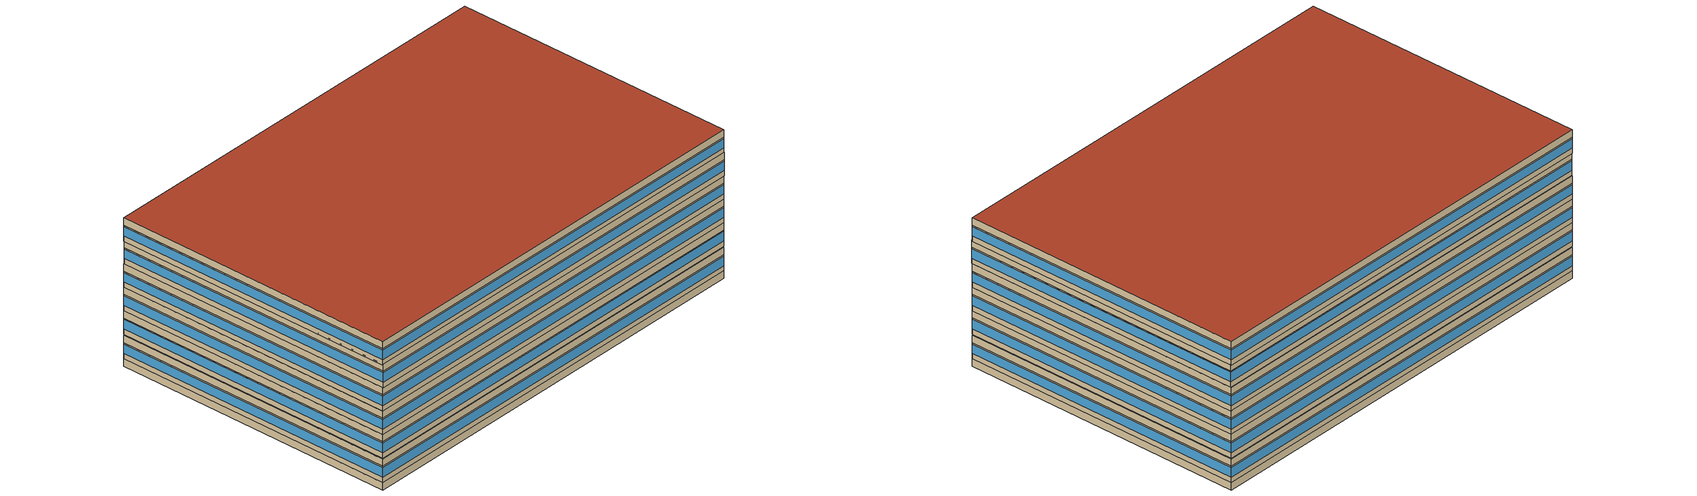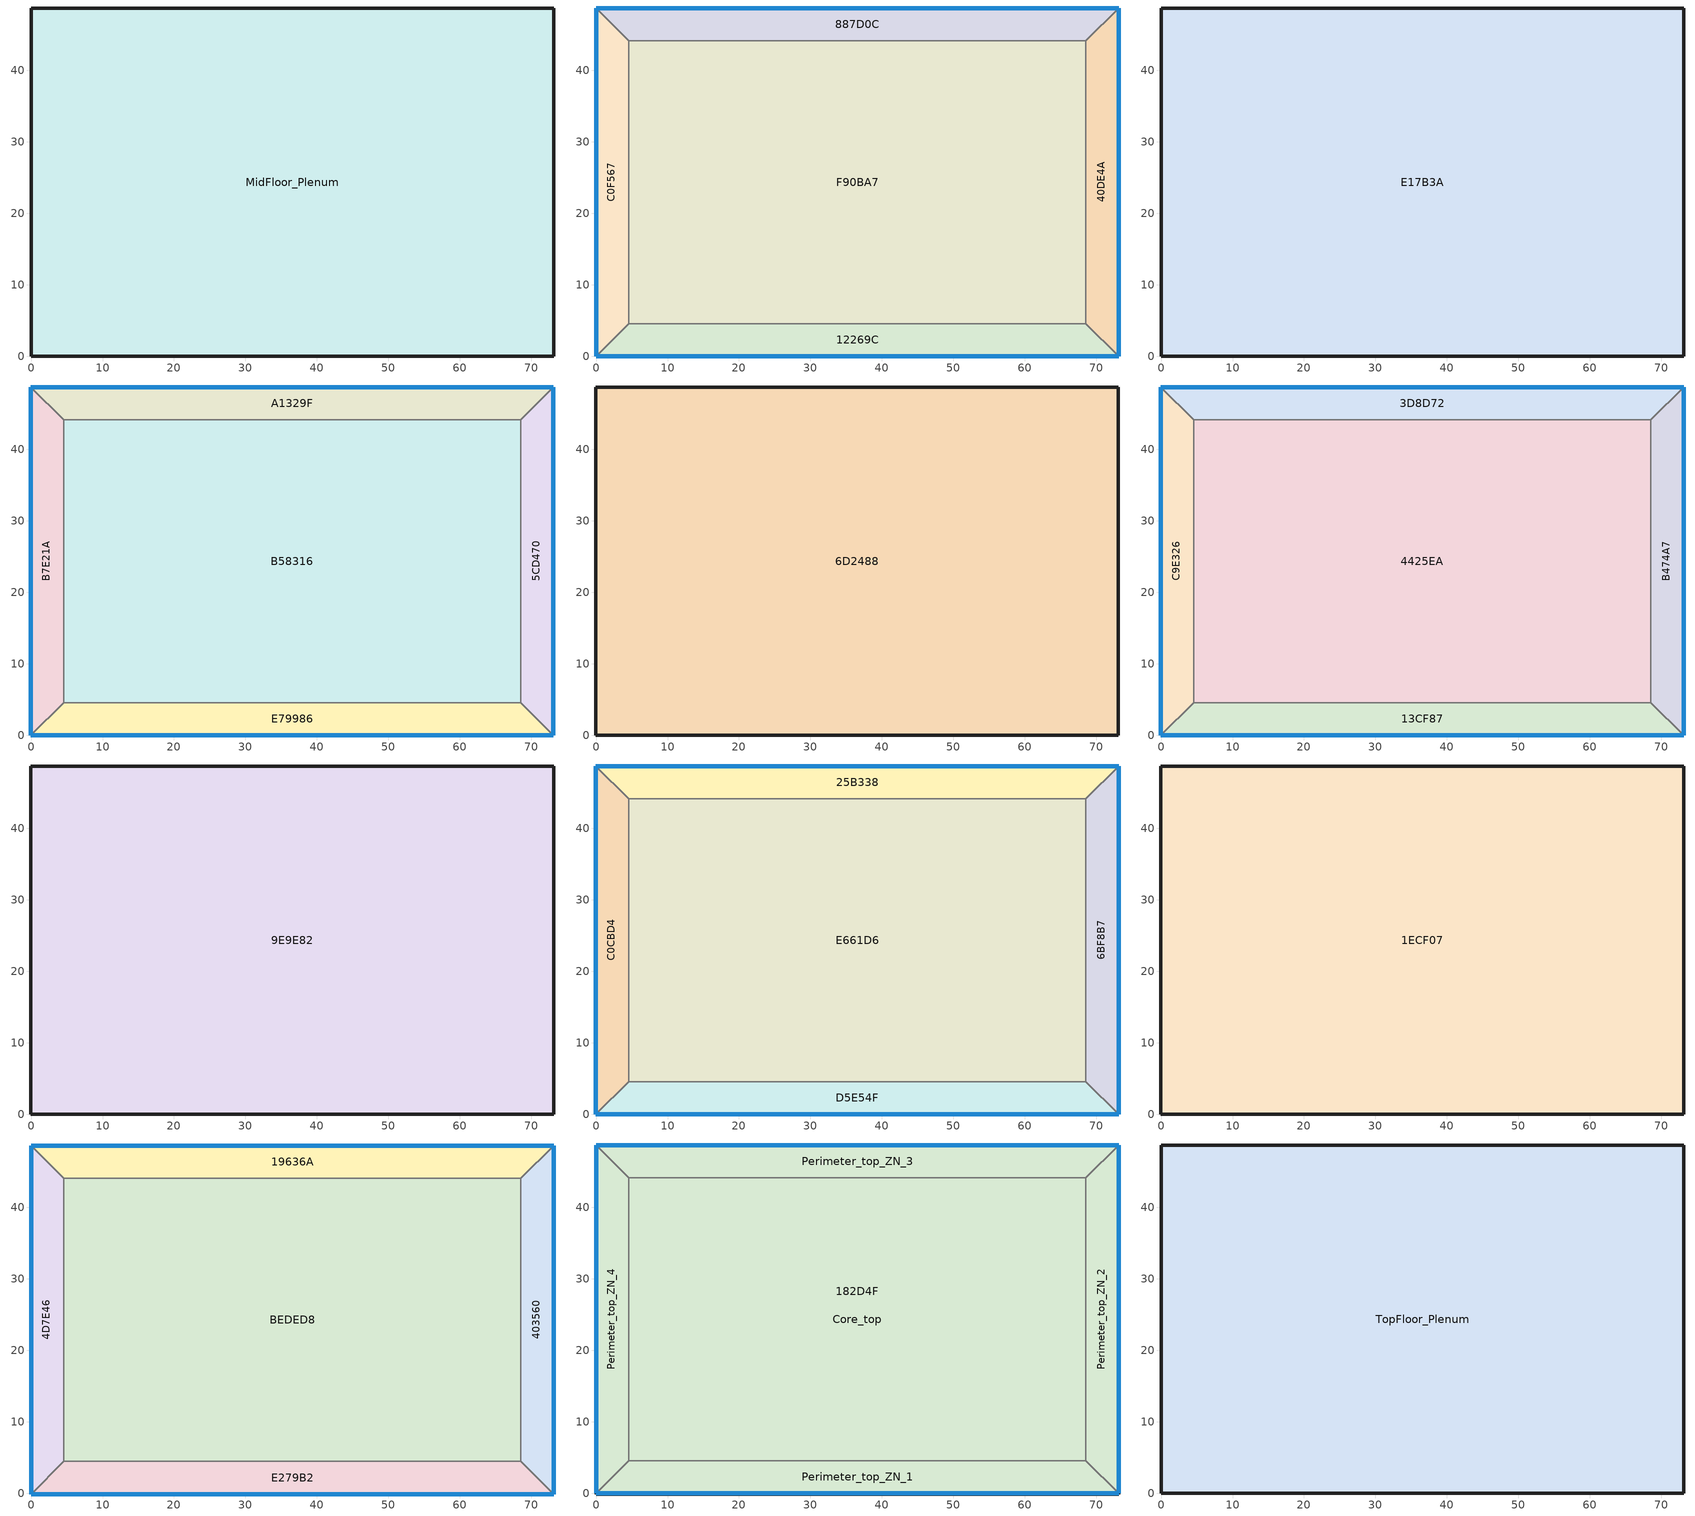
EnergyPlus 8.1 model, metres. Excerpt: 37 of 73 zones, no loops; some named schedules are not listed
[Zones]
MidFloor_Plenum
 floor to Perimeter_mid_ZN_1 (DropCeiling): 68.53,4.57 73.11,0 0,0 4.57,4.57 z22.56
 floor to Perimeter_mid_ZN_2 (DropCeiling): 73.11,48.74 73.11,0 68.53,4.57 68.53,44.16 z22.56
 floor to Perimeter_mid_ZN_3 (DropCeiling): 73.11,48.74 68.53,44.16 4.57,44.16 0,48.74 z22.56
 floor to Perimeter_mid_ZN_4 (DropCeiling): 4.57,44.16 4.57,4.57 0,0 0,48.74 z22.56
 floor to Core_mid (DropCeiling): 68.53,44.16 68.53,4.57 4.57,4.57 4.57,44.16 z22.56
 wall outside (Mass Non-res Ext Wall): 73.11,0 73.11,48.74 0,48.74 0,0 73.11,0 z22.56:23.78
 ceiling adiabatic (INT-FLOOR-UNDERSIDE): 0,48.74 0,0 73.11,0 73.11,48.74 z23.78
F90BA7
 floor to Core_mid (INT-FLOOR-TOPSIDE): 68.53,44.16 68.53,4.57 4.57,4.57 4.57,44.16 z23.78
 wall to Perimeter_mid_ZN_2 (int-walls): 68.53,4.57 68.53,44.16 z23.78:26.52
 wall to Perimeter_mid_ZN_3 (int-walls): 68.53,44.16 4.57,44.16 z23.78:26.52
 wall to Perimeter_mid_ZN_1 (int-walls): 4.57,4.57 68.53,4.57 z23.78:26.52
 wall to Perimeter_mid_ZN_4 (int-walls): 4.57,44.16 4.57,4.57 z23.78:26.52
40DE4A
 floor to Perimeter_mid_ZN_2 (INT-FLOOR-TOPSIDE): 73.11,48.74 73.11,0 68.53,4.57 68.53,44.16 z23.78
 wall outside (Mass Non-res Ext Wall): 73.11,0 73.11,48.74 z23.78:26.52
 wall to Perimeter_mid_ZN_3 (int-walls): 73.11,48.74 68.53,44.16 z23.78:26.52
 wall to Perimeter_mid_ZN_1 (int-walls): 68.53,4.57 73.11,0 z23.78:26.52
 wall to Core_mid (int-walls): 68.53,44.16 68.53,4.57 z23.78:26.52
 window (Window Non-res Fixed): 73.11,0 73.11,48.74 z24.69:26.28
887D0C
 floor to Perimeter_mid_ZN_3 (INT-FLOOR-TOPSIDE): 73.11,48.74 68.53,44.16 4.57,44.16 0,48.74 z23.78
 wall outside (Mass Non-res Ext Wall): 73.11,48.74 0,48.74 z23.78:26.52
 wall to Perimeter_mid_ZN_2 (int-walls): 68.53,44.16 73.11,48.74 z23.78:26.52
 wall to Core_mid (int-walls): 4.57,44.16 68.53,44.16 z23.78:26.52
 wall to Perimeter_mid_ZN_4 (int-walls): 0,48.74 4.57,44.16 z23.78:26.52
 window (Window Non-res Fixed): 73.11,48.74 0,48.74 z24.69:26.28
C0F567
 floor to Perimeter_mid_ZN_4 (INT-FLOOR-TOPSIDE): 4.57,44.16 4.57,4.57 0,0 0,48.74 z23.78
 wall outside (Mass Non-res Ext Wall): 0,48.74 0,0 z23.78:26.52
 wall to Core_mid (int-walls): 4.57,4.57 4.57,44.16 z23.78:26.52
 wall to Perimeter_mid_ZN_3 (int-walls): 4.57,44.16 0,48.74 z23.78:26.52
 wall to Perimeter_mid_ZN_1 (int-walls): 0,0 4.57,4.57 z23.78:26.52
 window (Window Non-res Fixed): 0,48.74 0,0 z24.69:26.28
12269C
 floor to Perimeter_mid_ZN_1 (INT-FLOOR-TOPSIDE): 68.53,4.57 73.11,0 0,0 4.57,4.57 z23.78
 wall outside (Mass Non-res Ext Wall): 0,0 73.11,0 z23.78:26.52
 wall to Perimeter_mid_ZN_2 (int-walls): 73.11,0 68.53,4.57 z23.78:26.52
 wall to Core_mid (int-walls): 68.53,4.57 4.57,4.57 z23.78:26.52
 wall to Perimeter_mid_ZN_4 (int-walls): 4.57,4.57 0,0 z23.78:26.52
 window (Window Non-res Fixed): 0,0 73.11,0 z24.69:26.28
E17B3A
 floor to Perimeter_mid_ZN_1 (DropCeiling): 68.53,4.57 73.11,0 0,0 4.57,4.57 z26.52
 floor to Perimeter_mid_ZN_2 (DropCeiling): 73.11,48.74 73.11,0 68.53,4.57 68.53,44.16 z26.52
 floor to Perimeter_mid_ZN_3 (DropCeiling): 73.11,48.74 68.53,44.16 4.57,44.16 0,48.74 z26.52
 floor to Perimeter_mid_ZN_4 (DropCeiling): 4.57,44.16 4.57,4.57 0,0 0,48.74 z26.52
 floor to Core_mid (DropCeiling): 68.53,44.16 68.53,4.57 4.57,4.57 4.57,44.16 z26.52
 wall outside (Mass Non-res Ext Wall): 73.11,0 73.11,48.74 0,48.74 0,0 73.11,0 z26.52:27.74
B7E21A
 floor to Perimeter_mid_ZN_4 (INT-FLOOR-TOPSIDE): 4.55,44.16 4.55,4.57 -0.02,0 -0.02,48.74 z27.94
 wall outside (Mass Non-res Ext Wall): -0.02,48.74 -0.02,0 z27.94:30.68
 wall to Core_mid (int-walls): 4.55,4.57 4.55,44.16 z27.94:30.68
 wall to Perimeter_mid_ZN_3 (int-walls): 4.55,44.16 -0.02,48.74 z27.94:30.68
 wall to Perimeter_mid_ZN_1 (int-walls): -0.02,0 4.55,4.57 z27.94:30.68
 window (Window Non-res Fixed): -0.02,48.74 -0.02,0 z28.86:30.44
5CD470
 floor to Perimeter_mid_ZN_2 (INT-FLOOR-TOPSIDE): 73.09,48.74 73.09,0 68.51,4.57 68.51,44.16 z27.94
 wall outside (Mass Non-res Ext Wall): 73.09,0 73.09,48.74 z27.94:30.68
 wall to Perimeter_mid_ZN_3 (int-walls): 73.09,48.74 68.51,44.16 z27.94:30.68
 wall to Perimeter_mid_ZN_1 (int-walls): 68.51,4.57 73.09,0 z27.94:30.68
 wall to Core_mid (int-walls): 68.51,44.16 68.51,4.57 z27.94:30.68
 window (Window Non-res Fixed): 73.09,0 73.09,48.74 z28.86:30.44
E79986
 floor to Perimeter_mid_ZN_1 (INT-FLOOR-TOPSIDE): 68.51,4.57 73.09,0 -0.02,0 4.55,4.57 z27.94
 wall outside (Mass Non-res Ext Wall): -0.02,0 73.09,0 z27.94:30.68
 wall to Perimeter_mid_ZN_2 (int-walls): 73.09,0 68.51,4.57 z27.94:30.68
 wall to Core_mid (int-walls): 68.51,4.57 4.55,4.57 z27.94:30.68
 wall to Perimeter_mid_ZN_4 (int-walls): 4.55,4.57 -0.02,0 z27.94:30.68
 window (Window Non-res Fixed): -0.02,0 73.09,0 z28.86:30.44
B58316
 floor to Core_mid (INT-FLOOR-TOPSIDE): 68.51,44.16 68.51,4.57 4.55,4.57 4.55,44.16 z27.94
 wall to Perimeter_mid_ZN_2 (int-walls): 68.51,4.57 68.51,44.16 z27.94:30.68
 wall to Perimeter_mid_ZN_3 (int-walls): 68.51,44.16 4.55,44.16 z27.94:30.68
 wall to Perimeter_mid_ZN_1 (int-walls): 4.55,4.57 68.51,4.57 z27.94:30.68
 wall to Perimeter_mid_ZN_4 (int-walls): 4.55,44.16 4.55,4.57 z27.94:30.68
A1329F
 floor to Perimeter_mid_ZN_3 (INT-FLOOR-TOPSIDE): 73.09,48.74 68.51,44.16 4.55,44.16 -0.02,48.74 z27.94
 wall outside (Mass Non-res Ext Wall): 73.09,48.74 -0.02,48.74 z27.94:30.68
 wall to Perimeter_mid_ZN_2 (int-walls): 68.51,44.16 73.09,48.74 z27.94:30.68
 wall to Core_mid (int-walls): 4.55,44.16 68.51,44.16 z27.94:30.68
 wall to Perimeter_mid_ZN_4 (int-walls): -0.02,48.74 4.55,44.16 z27.94:30.68
 window (Window Non-res Fixed): 73.09,48.74 -0.02,48.74 z28.86:30.44
6D2488
 floor to Perimeter_mid_ZN_1 (DropCeiling): 68.51,4.57 73.09,0 -0.02,0 4.55,4.57 z30.68
 floor to Perimeter_mid_ZN_2 (DropCeiling): 73.09,48.74 73.09,0 68.51,4.57 68.51,44.16 z30.68
 floor to Perimeter_mid_ZN_3 (DropCeiling): 73.09,48.74 68.51,44.16 4.55,44.16 -0.02,48.74 z30.68
 floor to Perimeter_mid_ZN_4 (DropCeiling): 4.55,44.16 4.55,4.57 -0.02,0 -0.02,48.74 z30.68
 floor to Core_mid (DropCeiling): 68.51,44.16 68.51,4.57 4.55,4.57 4.55,44.16 z30.68
 wall outside (Mass Non-res Ext Wall): 73.09,0 73.09,48.74 -0.02,48.74 -0.02,0 73.09,0 z30.68:31.9
B474A7
 floor to Perimeter_mid_ZN_2 (INT-FLOOR-TOPSIDE): 73.09,48.74 73.09,0 68.52,4.57 68.52,44.16 z31.91
 wall outside (Mass Non-res Ext Wall): 73.09,0 73.09,48.74 z31.91:34.66
 wall to Perimeter_mid_ZN_3 (int-walls): 73.09,48.74 68.52,44.16 z31.91:34.66
 wall to Perimeter_mid_ZN_1 (int-walls): 68.52,4.57 73.09,0 z31.91:34.66
 wall to Core_mid (int-walls): 68.52,44.16 68.52,4.57 z31.91:34.66
 window (Window Non-res Fixed): 73.09,0 73.09,48.74 z32.83:34.41
C9E326
 floor to Perimeter_mid_ZN_4 (INT-FLOOR-TOPSIDE): 4.56,44.16 4.56,4.57 -0.01,0 -0.01,48.74 z31.91
 wall outside (Mass Non-res Ext Wall): -0.01,48.74 -0.01,0 z31.91:34.66
 wall to Core_mid (int-walls): 4.56,4.57 4.56,44.16 z31.91:34.66
 wall to Perimeter_mid_ZN_3 (int-walls): 4.56,44.16 -0.01,48.74 z31.91:34.66
 wall to Perimeter_mid_ZN_1 (int-walls): -0.01,0 4.56,4.57 z31.91:34.66
 window (Window Non-res Fixed): -0.01,48.74 -0.01,0 z32.83:34.41
13CF87
 floor to Perimeter_mid_ZN_1 (INT-FLOOR-TOPSIDE): 68.52,4.57 73.09,0 -0.01,0 4.56,4.57 z31.91
 wall outside (Mass Non-res Ext Wall): -0.01,0 73.09,0 z31.91:34.66
 wall to Perimeter_mid_ZN_2 (int-walls): 73.09,0 68.52,4.57 z31.91:34.66
 wall to Core_mid (int-walls): 68.52,4.57 4.56,4.57 z31.91:34.66
 wall to Perimeter_mid_ZN_4 (int-walls): 4.56,4.57 -0.01,0 z31.91:34.66
 window (Window Non-res Fixed): -0.01,0 73.09,0 z32.83:34.41
3D8D72
 floor to Perimeter_mid_ZN_3 (INT-FLOOR-TOPSIDE): 73.09,48.74 68.52,44.16 4.56,44.16 -0.01,48.74 z31.91
 wall outside (Mass Non-res Ext Wall): 73.09,48.74 -0.01,48.74 z31.91:34.66
 wall to Perimeter_mid_ZN_2 (int-walls): 68.52,44.16 73.09,48.74 z31.91:34.66
 wall to Core_mid (int-walls): 4.56,44.16 68.52,44.16 z31.91:34.66
 wall to Perimeter_mid_ZN_4 (int-walls): -0.01,48.74 4.56,44.16 z31.91:34.66
 window (Window Non-res Fixed): 73.09,48.74 -0.01,48.74 z32.83:34.41
4425EA
 floor to Core_mid (INT-FLOOR-TOPSIDE): 68.52,44.16 68.52,4.57 4.56,4.57 4.56,44.16 z31.91
 wall to Perimeter_mid_ZN_2 (int-walls): 68.52,4.57 68.52,44.16 z31.91:34.66
 wall to Perimeter_mid_ZN_3 (int-walls): 68.52,44.16 4.56,44.16 z31.91:34.66
 wall to Perimeter_mid_ZN_1 (int-walls): 4.56,4.57 68.52,4.57 z31.91:34.66
 wall to Perimeter_mid_ZN_4 (int-walls): 4.56,44.16 4.56,4.57 z31.91:34.66
9E9E82
 floor to Perimeter_mid_ZN_1 (DropCeiling): 68.52,4.57 73.09,0 -0.01,0 4.56,4.57 z34.66
 floor to Perimeter_mid_ZN_2 (DropCeiling): 73.09,48.74 73.09,0 68.52,4.57 68.52,44.16 z34.66
 floor to Perimeter_mid_ZN_3 (DropCeiling): 73.09,48.74 68.52,44.16 4.56,44.16 -0.01,48.74 z34.66
 floor to Perimeter_mid_ZN_4 (DropCeiling): 4.56,44.16 4.56,4.57 -0.01,0 -0.01,48.74 z34.66
 floor to Core_mid (DropCeiling): 68.52,44.16 68.52,4.57 4.56,4.57 4.56,44.16 z34.66
 wall outside (Mass Non-res Ext Wall): 73.09,0 73.09,48.74 -0.01,48.74 -0.01,0 73.09,0 z34.66:35.88
25B338
 floor to Perimeter_mid_ZN_3 (INT-FLOOR-TOPSIDE): 73.1,48.74 68.53,44.16 4.57,44.16 -0.01,48.74 z35.84
 wall outside (Mass Non-res Ext Wall): 73.1,48.74 -0.01,48.74 z35.84:38.58
 wall to Perimeter_mid_ZN_2 (int-walls): 68.53,44.16 73.1,48.74 z35.84:38.58
 wall to Core_mid (int-walls): 4.57,44.16 68.53,44.16 z35.84:38.58
 wall to Perimeter_mid_ZN_4 (int-walls): -0.01,48.74 4.57,44.16 z35.84:38.58
 window (Window Non-res Fixed): 73.1,48.74 -0.01,48.74 z36.75:38.34
D5E54F
 floor to Perimeter_mid_ZN_1 (INT-FLOOR-TOPSIDE): 68.53,4.57 73.1,0 -0.01,0 4.57,4.57 z35.84
 wall outside (Mass Non-res Ext Wall): -0.01,0 73.1,0 z35.84:38.58
 wall to Perimeter_mid_ZN_2 (int-walls): 73.1,0 68.53,4.57 z35.84:38.58
 wall to Core_mid (int-walls): 68.53,4.57 4.57,4.57 z35.84:38.58
 wall to Perimeter_mid_ZN_4 (int-walls): 4.57,4.57 -0.01,0 z35.84:38.58
 window (Window Non-res Fixed): -0.01,0 73.1,0 z36.75:38.34
E661D6
 floor to Core_mid (INT-FLOOR-TOPSIDE): 68.53,44.16 68.53,4.57 4.57,4.57 4.57,44.16 z35.84
 wall to Perimeter_mid_ZN_2 (int-walls): 68.53,4.57 68.53,44.16 z35.84:38.58
 wall to Perimeter_mid_ZN_3 (int-walls): 68.53,44.16 4.57,44.16 z35.84:38.58
 wall to Perimeter_mid_ZN_1 (int-walls): 4.57,4.57 68.53,4.57 z35.84:38.58
 wall to Perimeter_mid_ZN_4 (int-walls): 4.57,44.16 4.57,4.57 z35.84:38.58
C0CBD4
 floor to Perimeter_mid_ZN_4 (INT-FLOOR-TOPSIDE): 4.57,44.16 4.57,4.57 -0.01,0 -0.01,48.74 z35.84
 wall outside (Mass Non-res Ext Wall): -0.01,48.74 -0.01,0 z35.84:38.58
 wall to Core_mid (int-walls): 4.57,4.57 4.57,44.16 z35.84:38.58
 wall to Perimeter_mid_ZN_3 (int-walls): 4.57,44.16 -0.01,48.74 z35.84:38.58
 wall to Perimeter_mid_ZN_1 (int-walls): -0.01,0 4.57,4.57 z35.84:38.58
 window (Window Non-res Fixed): -0.01,48.74 -0.01,0 z36.75:38.34
6BF8B7
 floor to Perimeter_mid_ZN_2 (INT-FLOOR-TOPSIDE): 73.1,48.74 73.1,0 68.53,4.57 68.53,44.16 z35.84
 wall outside (Mass Non-res Ext Wall): 73.1,0 73.1,48.74 z35.84:38.58
 wall to Perimeter_mid_ZN_3 (int-walls): 73.1,48.74 68.53,44.16 z35.84:38.58
 wall to Perimeter_mid_ZN_1 (int-walls): 68.53,4.57 73.1,0 z35.84:38.58
 wall to Core_mid (int-walls): 68.53,44.16 68.53,4.57 z35.84:38.58
 window (Window Non-res Fixed): 73.1,0 73.1,48.74 z36.75:38.34
1ECF07
 floor to Perimeter_mid_ZN_1 (DropCeiling): 68.53,4.57 73.1,0 -0.01,0 4.57,4.57 z38.58
 floor to Perimeter_mid_ZN_2 (DropCeiling): 73.1,48.74 73.1,0 68.53,4.57 68.53,44.16 z38.58
 floor to Perimeter_mid_ZN_3 (DropCeiling): 73.1,48.74 68.53,44.16 4.57,44.16 -0.01,48.74 z38.58
 floor to Perimeter_mid_ZN_4 (DropCeiling): 4.57,44.16 4.57,4.57 -0.01,0 -0.01,48.74 z38.58
 floor to Core_mid (DropCeiling): 68.53,44.16 68.53,4.57 4.57,4.57 4.57,44.16 z38.58
 wall outside (Mass Non-res Ext Wall): 73.1,0 73.1,48.74 -0.01,48.74 -0.01,0 73.1,0 z38.58:39.8
BEDED8
 floor to Core_mid (INT-FLOOR-TOPSIDE): 68.53,44.08 68.53,4.49 4.57,4.49 4.57,44.08 z39.83
 wall to Perimeter_mid_ZN_2 (int-walls): 68.53,4.49 68.53,44.08 z39.83:42.58
 wall to Perimeter_mid_ZN_3 (int-walls): 68.53,44.08 4.57,44.08 z39.83:42.58
 wall to Perimeter_mid_ZN_1 (int-walls): 4.57,4.49 68.53,4.49 z39.83:42.58
 wall to Perimeter_mid_ZN_4 (int-walls): 4.57,44.08 4.57,4.49 z39.83:42.58
403560
 floor to Perimeter_mid_ZN_2 (INT-FLOOR-TOPSIDE): 73.11,48.66 73.11,-0.08 68.53,4.49 68.53,44.08 z39.83
 wall outside (Mass Non-res Ext Wall): 73.11,-0.08 73.11,48.66 z39.83:42.58
 wall to Perimeter_mid_ZN_3 (int-walls): 73.11,48.66 68.53,44.08 z39.83:42.58
 wall to Perimeter_mid_ZN_1 (int-walls): 68.53,4.49 73.11,-0.08 z39.83:42.58
 wall to Core_mid (int-walls): 68.53,44.08 68.53,4.49 z39.83:42.58
 window (Window Non-res Fixed): 73.11,-0.08 73.11,48.66 z40.75:42.33
E279B2
 floor to Perimeter_mid_ZN_1 (INT-FLOOR-TOPSIDE): 68.53,4.49 73.11,-0.08 0,-0.08 4.57,4.49 z39.83
 wall outside (Mass Non-res Ext Wall): 0,-0.08 73.11,-0.08 z39.83:42.58
 wall to Perimeter_mid_ZN_2 (int-walls): 73.11,-0.08 68.53,4.49 z39.83:42.58
 wall to Core_mid (int-walls): 68.53,4.49 4.57,4.49 z39.83:42.58
 wall to Perimeter_mid_ZN_4 (int-walls): 4.57,4.49 0,-0.08 z39.83:42.58
 window (Window Non-res Fixed): 0,-0.08 73.11,-0.08 z40.75:42.33
4D7E46
 floor to Perimeter_mid_ZN_4 (INT-FLOOR-TOPSIDE): 4.57,44.08 4.57,4.49 0,-0.08 0,48.66 z39.83
 wall outside (Mass Non-res Ext Wall): 0,48.66 0,-0.08 z39.83:42.58
 wall to Core_mid (int-walls): 4.57,4.49 4.57,44.08 z39.83:42.58
 wall to Perimeter_mid_ZN_3 (int-walls): 4.57,44.08 0,48.66 z39.83:42.58
 wall to Perimeter_mid_ZN_1 (int-walls): 0,-0.08 4.57,4.49 z39.83:42.58
 window (Window Non-res Fixed): 0,48.66 0,-0.08 z40.75:42.33
19636A
 floor to Perimeter_mid_ZN_3 (INT-FLOOR-TOPSIDE): 73.11,48.66 68.53,44.08 4.57,44.08 0,48.66 z39.83
 wall outside (Mass Non-res Ext Wall): 73.11,48.66 0,48.66 z39.83:42.58
 wall to Perimeter_mid_ZN_2 (int-walls): 68.53,44.08 73.11,48.66 z39.83:42.58
 wall to Core_mid (int-walls): 4.57,44.08 68.53,44.08 z39.83:42.58
 wall to Perimeter_mid_ZN_4 (int-walls): 0,48.66 4.57,44.08 z39.83:42.58
 window (Window Non-res Fixed): 73.11,48.66 0,48.66 z40.75:42.33
Core_top
 floor adiabatic (INT-FLOOR-TOPSIDE): 68.53,44.16 68.53,4.57 4.57,4.57 4.57,44.16 z43.6
 wall to Perimeter_top_ZN_2 (int-walls): 68.53,4.57 68.53,44.16 z43.6:46.34
 wall to Perimeter_top_ZN_3 (int-walls): 68.53,44.16 4.57,44.16 z43.6:46.34
 wall to Perimeter_top_ZN_1 (int-walls): 4.57,4.57 68.53,4.57 z43.6:46.34
 wall to Perimeter_top_ZN_4 (int-walls): 4.57,44.16 4.57,4.57 z43.6:46.34
Perimeter_top_ZN_1
 floor adiabatic (INT-FLOOR-TOPSIDE): 68.53,4.57 73.11,0 0,0 4.57,4.57 z43.6
 wall outside (Mass Non-res Ext Wall): 0,0 73.11,0 z43.6:46.34
 wall to Perimeter_top_ZN_2 (int-walls): 73.11,0 68.53,4.57 z43.6:46.34
 wall to Perimeter_top_ZN_4 (int-walls): 4.57,4.57 0,0 z43.6:46.34
 window (Window Non-res Fixed): 0,0 73.11,0 z44.51:46.1
Perimeter_top_ZN_2
 floor adiabatic (INT-FLOOR-TOPSIDE): 73.11,48.74 73.11,0 68.53,4.57 68.53,44.16 z43.6
 wall outside (Mass Non-res Ext Wall): 73.11,0 73.11,48.74 z43.6:46.34
 wall to Perimeter_top_ZN_3 (int-walls): 73.11,48.74 68.53,44.16 z43.6:46.34
 window (Window Non-res Fixed): 73.11,0 73.11,48.74 z44.51:46.1
Perimeter_top_ZN_3
 floor adiabatic (INT-FLOOR-TOPSIDE): 73.11,48.74 68.53,44.16 4.57,44.16 0,48.74 z43.6
 wall outside (Mass Non-res Ext Wall): 73.11,48.74 0,48.74 z43.6:46.34
 wall to Perimeter_top_ZN_4 (int-walls): 0,48.74 4.57,44.16 z43.6:46.34
 window (Window Non-res Fixed): 73.11,48.74 0,48.74 z44.51:46.1
Perimeter_top_ZN_4
 floor adiabatic (INT-FLOOR-TOPSIDE): 4.57,44.16 4.57,4.57 0,0 0,48.74 z43.6
 wall outside (Mass Non-res Ext Wall): 0,48.74 0,0 z43.6:46.34
 window (Window Non-res Fixed): 0,48.74 0,0 z44.51:46.1
182D4F
 floor to Perimeter_mid_ZN_1 (DropCeiling): 68.53,4.49 73.11,-0.08 0,-0.08 4.57,4.49 z42.58
 floor to Perimeter_mid_ZN_2 (DropCeiling): 73.11,48.66 73.11,-0.08 68.53,4.49 68.53,44.08 z42.58
 floor to Perimeter_mid_ZN_3 (DropCeiling): 73.11,48.66 68.53,44.08 4.57,44.08 0,48.66 z42.58
 floor to Perimeter_mid_ZN_4 (DropCeiling): 4.57,44.08 4.57,4.49 0,-0.08 0,48.66 z42.58
 floor to Core_mid (DropCeiling): 68.53,44.08 68.53,4.49 4.57,4.49 4.57,44.08 z42.58
 wall outside (Mass Non-res Ext Wall): 73.11,-0.08 73.11,48.66 0,48.66 0,-0.08 73.11,-0.08 z42.58:43.8
TopFloor_Plenum
 floor to Perimeter_top_ZN_1 (DropCeiling): 68.53,4.57 73.11,0 0,0 4.57,4.57 z46.34
 floor to Perimeter_top_ZN_2 (DropCeiling): 73.11,48.74 73.11,0 68.53,4.57 68.53,44.16 z46.34
 floor to Perimeter_top_ZN_3 (DropCeiling): 73.11,48.74 68.53,44.16 4.57,44.16 0,48.74 z46.34
 floor to Perimeter_top_ZN_4 (DropCeiling): 4.57,44.16 4.57,4.57 0,0 0,48.74 z46.34
 floor to Core_top (DropCeiling): 68.53,44.16 68.53,4.57 4.57,4.57 4.57,44.16 z46.34
 wall outside (Mass Non-res Ext Wall): 73.11,0 73.11,48.74 0,48.74 0,0 73.11,0 z46.34:47.56
 roof outside (IEAD Non-res Roof): 0,48.74 0,0 73.11,0 73.11,48.74 z47.56
[Building]
Ref Bldg Large Office New2004_v1.3_5.0: North Axis {deg}=0; Terrain=City; Loads Convergence Tolerance Value=0.04; Temperature Convergence Tolerance Value {deltaC}=0.2; Solar Distribution=FullInteriorAndExterior; Maximum Number of Warmup Days=25; Minimum Number of Warmup Days=6
[Site:Location]
USA IL-CHICAGO-OHARE: Latitude {deg}=41.77; Longitude {deg}=-87.75; Time Zone {hr}=-6; Elevation {m}=190
[SizingPeriod:DesignDay] Day of Month=21; Humidity Condition Type=Wetbulb; Barometric Pressure {Pa}=99063; Rain Indicator=No; Snow Indicator=No; Daylight Saving Time Indicator=No; Solar Model Indicator=ASHRAEClearSky
Name | Month | Day Type | Maximum Dry-Bulb Temperature {C} | Daily Dry-Bulb Temperature Range {deltaC} | Wetbulb or DewPoint at Maximum Dry-Bulb {C} | Wind Speed {m/s} | Wind Direction {deg} | Sky Clearness
CHICAGO Ann Htg 99.6% Condns DB | 1 | WinterDesignDay | -20.6 | 0 | -20.6 | 4.9 | 270 | 0
CHICAGO Ann Clg .4% Condns WB=>MDB | 7 | SummerDesignDay | 31.2 | 10.7 | 25.5 | 5.3 | 230 | 1
[Site:WaterMainsTemperature]
Calculation Method=CORRELATION; Annual Average Outdoor Air Temperature {C}=9.69; Maximum Difference In Monthly Average Outdoor Air Temperatures {deltaC}=28.1
[Site:GroundTemperature:BuildingSurface]
19.527, 19.502, 19.536, 19.598, 20.002, 21.64, 22.225, 22.375, 21.449, 20.121, 19.802, 19.633
[Construction]
Mass Non-res Ext Wall: 1IN Stucco, 8IN CONCRETE HW, Mass NonRes Wall Insulation, 1/2IN Gypsum
IEAD Non-res Roof: Roof Membrane, IEAD NonRes Roof Insulation, Metal Decking
int-walls: 1/2IN Gypsum, 1/2IN Gypsum
INT-FLOOR-TOPSIDE: MAT-CC05 4 HW CONCRETE, CP02 CARPET PAD
INT-FLOOR-UNDERSIDE: CP02 CARPET PAD, MAT-CC05 4 HW CONCRETE
Window Non-res Fixed: NonRes Fixed Assembly Window
DropCeiling: Std AC02
InteriorFurnishings: Std Wood 6inch
[Material] Thermal Absorptance=0.9
Name | Roughness | Thickness {m} | Conductivity {W/m-K} | Density {kg/m3} | Specific Heat {J/kg-K} | Solar Absorptance | Visible Absorptance
Mass NonRes Wall Insulation | MediumRough | 0.0495495 | 0.049 | 265 | 836.8 | 0.7 | 0.7
IEAD NonRes Roof Insulation | MediumRough | 0.127339 | 0.049 | 265 | 836.8 | 0.7 | 0.7
Std Wood 6inch | MediumSmooth | 0.15 | 0.12 | 540 | 1210 | 0.7 | 0.7
1/2IN Gypsum | Smooth | 0.0127 | 0.16 | 784.9 | 830 | 0.92 | 0.92
1IN Stucco | Smooth | 0.0253 | 0.6918 | 1858 | 837 | 0.92 | 0.92
8IN CONCRETE HW | Rough | 0.2032 | 1.311 | 2240 | 836.8 | 0.7 | 0.7
Roof Membrane | VeryRough | 0.0095 | 0.16 | 1121.29 | 1460 | 0.7 | 0.7
Metal Decking | MediumSmooth | 0.0015 | 45.006 | 7680 | 418.4 | 0.7 | 0.3
MAT-CC05 4 HW CONCRETE | Rough | 0.1016 | 1.311 | 2240 | 836.8 | 0.7 | 0.7
Std AC02 | MediumSmooth | 0.0127 | 0.057 | 288 | 1339 | 0.7 | 0.2
[WindowMaterial:SimpleGlazingSystem]
NonRes Fixed Assembly Window: U-Factor {W/m2-K}=3.23646; Solar Heat Gain Coefficient=0.39
[Material:NoMass]
CP02 CARPET PAD: Roughness=VeryRough; Thermal Resistance {m2-K/W}=0.2165; Thermal Absorptance=0.9; Solar Absorptance=0.7; Visible Absorptance=0.8
[Zone] Type=1; Floor Area {m2}=autocalculate
Name | Multiplier | Part of Total Floor Area
Core_top; Perimeter_top_ZN_1; Perimeter_top_ZN_2; Perimeter_top_ZN_3; Perimeter_top_ZN_4 | 1 | Yes
MidFloor_Plenum; 182D4F; 1ECF07; 9E9E82; 6D2488; E17B3A | 10 | No
TopFloor_Plenum | 1 | No
BEDED8; 403560; E279B2; 4D7E46; 19636A; 25B338; D5E54F; E661D6; C0CBD4; 6BF8B7; B474A7; C9E326; 13CF87; 3D8D72; 4425EA; B7E21A; 5CD470; E79986; B58316; A1329F; F90BA7; 40DE4A; 887D0C; C0F567; 12269C | 10 | Yes
[People] Number of People Schedule=BLDG_OCC_SCH; Number of People Calculation Method=Area/Person; Zone Floor Area per Person {m2/person}=18.58; Fraction Radiant=0.3; Sensible Heat Fraction=AUTOCALCULATE; Activity Level Schedule=ACTIVITY_SCH; Enable ASHRAE 55 Comfort Warnings=No; Mean Radiant Temperature Calculation Type=ZoneAveraged; Work Efficiency Schedule=WORK_EFF_SCH; Clothing Insulation Calculation Method=ClothingInsulationSchedule; Clothing Insulation Schedule=CLOTHING_SCH; Air Velocity Schedule=AIR_VELO_SCH; Thermal Comfort Model 1 Type=FANGER
Name | Zone or ZoneList
Core_top People | Core_top
Perimeter_top_ZN_1 People | Perimeter_top_ZN_1
Perimeter_top_ZN_2 People | Perimeter_top_ZN_2
Perimeter_top_ZN_3 People | Perimeter_top_ZN_3
Perimeter_top_ZN_4 People | Perimeter_top_ZN_4
[Lights] Schedule=BLDG_LIGHT_SCH; Design Level Calculation Method=Watts/Area; Watts per Zone Floor Area {W/m2}=10.76; Return Air Fraction=0; Fraction Radiant=0.7; Fraction Visible=0.2; Fraction Replaceable=1; Return Air Fraction Calculated from Plenum Temperature=No
Name | Zone or ZoneList
Core_top_Lights | Core_top
Perimeter_top_ZN_1_Lights | Perimeter_top_ZN_1
Perimeter_top_ZN_2_Lights | Perimeter_top_ZN_2
Perimeter_top_ZN_3_Lights | Perimeter_top_ZN_3
Perimeter_top_ZN_4_Lights | Perimeter_top_ZN_4
[ElectricEquipment] Schedule=BLDG_EQUIP_SCH; Design Level Calculation Method=Watts/Area; Watts per Zone Floor Area {W/m2}=10.76; Fraction Latent=0; Fraction Radiant=0.5; Fraction Lost=0
Name | Zone or ZoneList
Core_top_PlugMisc_Equip | Core_top
Perimeter_top_ZN_1_PlugMisc_Equip | Perimeter_top_ZN_1
Perimeter_top_ZN_2_PlugMisc_Equip | Perimeter_top_ZN_2
Perimeter_top_ZN_3_PlugMisc_Equip | Perimeter_top_ZN_3
Perimeter_top_ZN_4_PlugMisc_Equip | Perimeter_top_ZN_4
[Exterior:Lights]
Exterior Facade Lighting: Schedule=ALWAYS_ON; Design Level {W}=51262; Control Option=AstronomicalClock
[Exterior:FuelEquipment]
Elevators: Fuel Use Type=Electricity; Schedule=BLDG_ELEVATORS; Design Level {W}=244444
[ZoneInfiltration:DesignFlowRate] Schedule=INFIL_QUARTER_ON_SCH; Design Flow Rate Calculation Method=Flow/ExteriorArea; Flow per Exterior Surface Area {m3/s-m2}=0.000302; Constant Term Coefficient=1; Temperature Term Coefficient=0; Velocity Term Coefficient=0; Velocity Squared Term Coefficient=0
Name | Zone or ZoneList
MidFloor_Plenum_Infiltration | MidFloor_Plenum
Perimeter_top_ZN_1_Infiltration | Perimeter_top_ZN_1
Perimeter_top_ZN_2_Infiltration | Perimeter_top_ZN_2
Perimeter_top_ZN_3_Infiltration | Perimeter_top_ZN_3
Perimeter_top_ZN_4_Infiltration | Perimeter_top_ZN_4
TopFloor_Plenum_Infiltration | TopFloor_Plenum
[InternalMass] Construction=InteriorFurnishings
Name | Zone | Surface Area {m2}
Core_top Internal Mass | Core_top | 5064.65
Perimeter_top_ZN_1 Internal Mass | Perimeter_top_ZN_1 | 626.8394
Perimeter_top_ZN_2 Internal Mass | Perimeter_top_ZN_2 | 403.9503
Perimeter_top_ZN_3 Internal Mass | Perimeter_top_ZN_3 | 626.8257
Perimeter_top_ZN_4 Internal Mass | Perimeter_top_ZN_4 | 403.9503
[AirLoopHVAC:ReturnPlenum]
Name | Zone
VAV_2 Return Plenum | MidFloor_Plenum
VAV_3 Return Plenum | TopFloor_Plenum
[Schedule:Compact]
ALWAYS_ON: Through: 12/31, For: AllDays, Until: 24:00, 1
BLDG_ELEVATORS: Through: 12/31, For: AllDays, Until: 04:00, 0.05, Until: 05:00, 0.1, Until: 06:00, 0.2, Until: 07:00, 0.4, Until: 09:00, 0.5, Until: 10:00, 0.35, Until: 16:00, 0.15, Until: 17:00, 0.35, Until: 19:00, 0.5, Until: 21:00, 0.4, Until: 22:00, 0.3, Until: 23:00, 0.2, Until: 24:00, 0.1
INFIL_QUARTER_ON_SCH: Through: 12/31, For: Weekdays SummerDesignDay, Until: 06:00, 1, Until: 22:00, 0.25, Until: 24:00, 1, For: Saturday WinterDesignDay, Until: 06:00, 1, Until: 18:00, 0.25, Until: 24:00, 1, For: Sunday Holidays AllOtherDays, Until: 24:00, 1
BLDG_OCC_SCH: Through: 12/31, For: SummerDesignDay, Until: 06:00, 0, Until: 22:00, 1, Until: 24:00, 0.05, For: Weekdays, Until: 06:00, 0, Until: 07:00, 0.1, Until: 08:00, 0.2, Until: 12:00, 0.95, Until: 13:00, 0.5, Until: 17:00, 0.95, Until: 18:00, 0.7, Until: 20:00, 0.4, Until: 22:00, 0.1, Until: 24:00, 0.05, For: Saturday, Until: 06:00, 0, Until: 08:00, 0.1, Until: 14:00, 0.5, Until: 17:00, 0.1, Until: 24:00, 0, For: AllOtherDays, Until: 24:00, 0
BLDG_EQUIP_SCH: Through: 12/31, For: Weekdays, Until: 08:00, 0.4, Until: 12:00, 0.9, Until: 13:00, 0.8, Until: 17:00, 0.9, Until: 18:00, 0.8, Until: 20:00, 0.6, Until: 22:00, 0.5, Until: 24:00, 0.4, For: Saturday, Until: 06:00, 0.3, Until: 08:00, 0.4, Until: 14:00, 0.5, Until: 17:00, 0.35, Until: 24:00, 0.3, For: SummerDesignDay, Until: 24:00, 1, For: WinterDesignDay, Until: 24:00, 0, For: AllOtherDays, Until: 24:00, 0.3
ACTIVITY_SCH: Through: 12/31, For: AllDays, Until: 24:00, 120
WORK_EFF_SCH: Through: 12/31, For: AllDays, Until: 24:00, 0
AIR_VELO_SCH: Through: 12/31, For: AllDays, Until: 24:00, 0.2
CLOTHING_SCH: Through: 04/30, For: AllDays, Until: 24:00, 1, Through: 09/30, For: AllDays, Until: 24:00, 0.5, Through: 12/31, For: AllDays, Until: 24:00, 1
